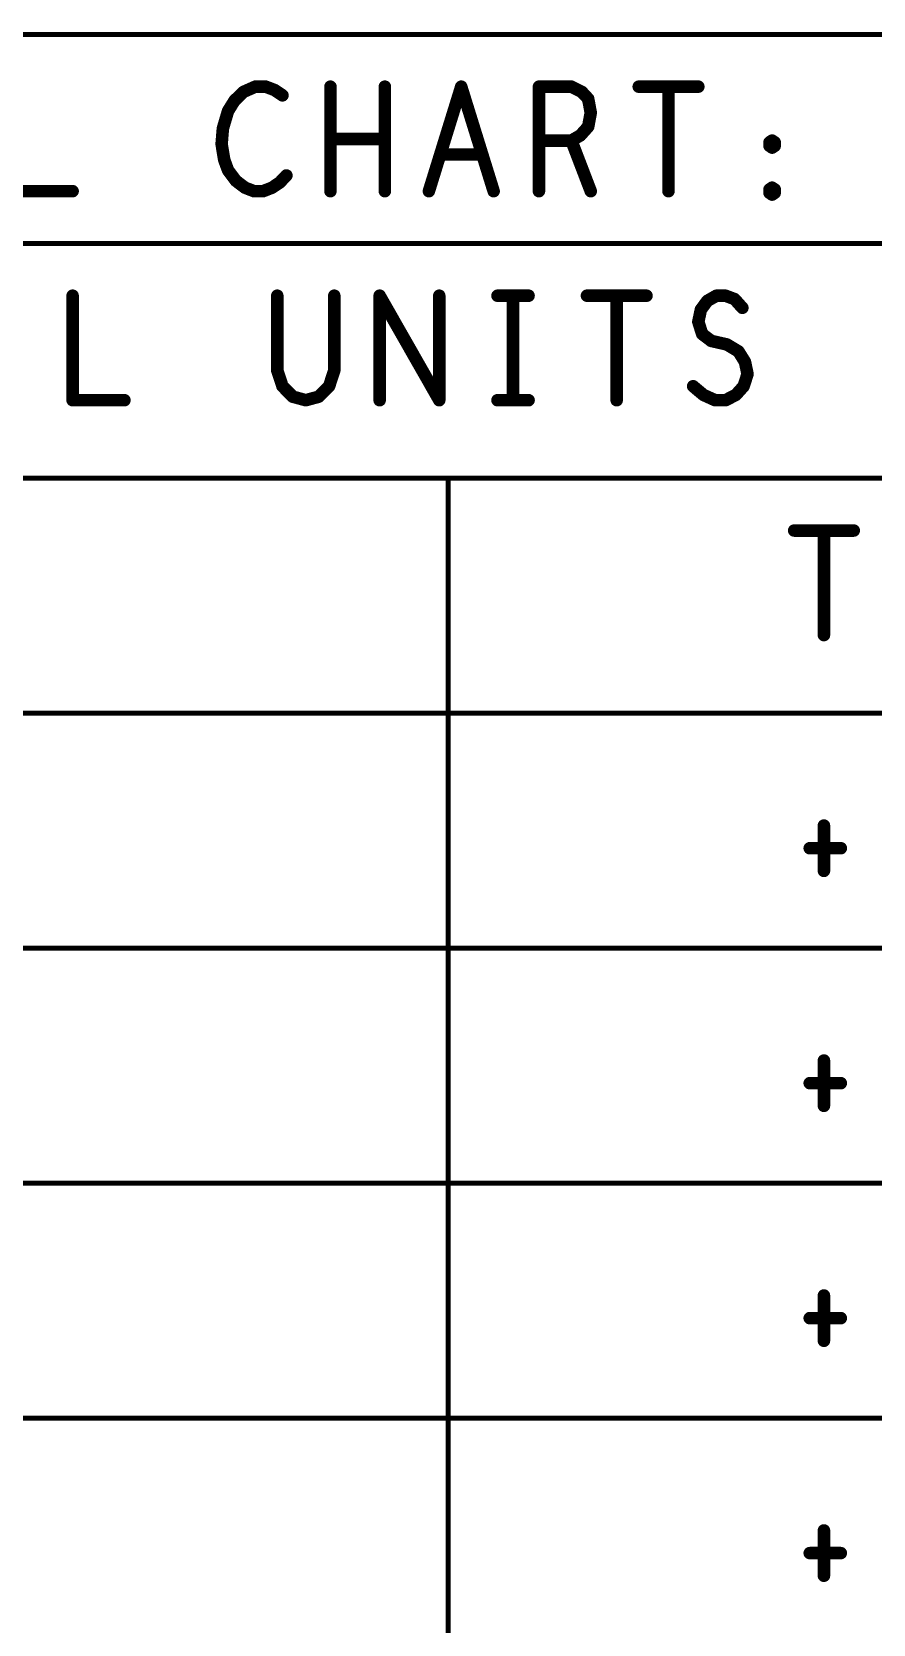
# Model space of a CAD drawing. Extents: x -14.2 to 19.9, y -5.2 to 16.9.
# Drawn here: x 11.024 to 12.031, y 5.005 to 6.909 of the extents above; entities that cross this region are included whole.
import ezdxf

# ---------------------------------------------------------------- set-up
doc = ezdxf.new("R2010")
doc.units = 0
doc.layers.get('0').update_dxf_attribs({"linetype": 'CONTINUOUS'})
doc.layers.add('FAB', color=2, linetype='CONTINUOUS')

# ---------------------------------------------------------------- blocks, each defined once
blk = doc.blocks.new('ROUND_1')
at = {"const_width": 0.003}
blk.add_lwpolyline([(-0.0015, 0, 1), (0.0015, 0, 1)], format="xyb", close=True, dxfattribs=at)
blk = doc.blocks.new('ROUND_105')
at = {"const_width": 0.0075}
blk.add_lwpolyline([(-0.00375, 0, 1), (0.00375, 0, 1)], format="xyb", close=True, dxfattribs=at)

msp = doc.modelspace()

# ---------------------------------------------------------------- linework, layer by layer
at = {"layer": 'FAB'}
for points, const_width in [([(8.7328, 6.9063), (15.4598, 6.9063)], 0.006), ([(11.2779, 6.8376), (11.2671, 6.8272)], 0.015), ([(11.2919, 6.8438), (11.2779, 6.8376)], 0.015), ([(11.3043, 6.8438), (11.2919, 6.8438)], 0.015), ([(11.3151, 6.8397), (11.3043, 6.8438)], 0.015), ([(11.3244, 6.8334), (11.3151, 6.8397)], 0.015), ([(11.3818, 6.7188), (11.3818, 6.8438)], 0.015), ([(11.4469, 6.8438), (11.4469, 6.7188)], 0.015), ([(11.4996, 6.7188), (11.5383, 6.8438)], 0.015), ([(11.5383, 6.8438), (11.5771, 6.7188)], 0.015), ([(11.6313, 6.7188), (11.6313, 6.8438)], 0.015), ([(11.6313, 6.8438), (11.6701, 6.8438)], 0.015), ([(11.6701, 6.8438), (11.6825, 6.8376)], 0.015), ([(11.6825, 6.8376), (11.6902, 6.8293)], 0.015), ([(11.6902, 6.8293), (11.6933, 6.8126)], 0.015), ([(11.7507, 6.8438), (11.822, 6.8438)], 0.015), ([(11.7863, 6.8438), (11.7863, 6.7188)], 0.015), ([(11.2593, 6.8147), (11.2531, 6.7938)], 0.015), ([(11.2671, 6.8272), (11.2593, 6.8147)], 0.015), ([(11.6933, 6.8126), (11.6902, 6.7959)], 0.015), ([(11.2531, 6.7938), (11.2516, 6.7751)], 0.015), ([(11.6902, 6.7959), (11.6809, 6.7855)], 0.015), ([(11.2516, 6.7751), (11.2547, 6.7563)], 0.015), ([(11.4469, 6.7813), (11.3818, 6.7813)], 0.015), ([(11.6701, 6.7793), (11.6313, 6.7793)], 0.015), ([(11.6809, 6.7855), (11.6701, 6.7793)], 0.015), ([(11.6701, 6.7793), (11.6933, 6.7188)], 0.015), ([(11.9072, 6.7772), (11.9103, 6.7793)], 0.015), ([(11.9072, 6.773), (11.9072, 6.7772)], 0.015), ([(11.9103, 6.7709), (11.9072, 6.773)], 0.015), ([(11.9103, 6.7793), (11.9134, 6.7772)], 0.015), ([(11.9134, 6.773), (11.9103, 6.7709)], 0.015), ([(11.9134, 6.7772), (11.9134, 6.773)], 0.015), ([(11.2547, 6.7563), (11.2593, 6.7438)], 0.015), ([(11.5631, 6.7626), (11.5135, 6.7626)], 0.015), ([(11.2593, 6.7438), (11.2686, 6.7313)], 0.015), ([(11.3213, 6.7293), (11.3291, 6.7376)], 0.015), ([(11.0113, 6.7188), (11.0733, 6.7188)], 0.015), ([(11.2686, 6.7313), (11.2795, 6.723)], 0.015), ([(11.2795, 6.723), (11.2903, 6.7188)], 0.015), ([(11.2903, 6.7188), (11.3012, 6.7188)], 0.015), ([(11.3012, 6.7188), (11.312, 6.723)], 0.015), ([(11.312, 6.723), (11.3213, 6.7293)], 0.015), ([(11.9072, 6.7209), (11.9103, 6.723)], 0.015), ([(11.9072, 6.7168), (11.9072, 6.7209)], 0.015), ([(11.9103, 6.7147), (11.9072, 6.7168)], 0.015), ([(11.9103, 6.723), (11.9134, 6.7209)], 0.015), ([(11.9134, 6.7168), (11.9103, 6.7147)], 0.015), ([(11.9134, 6.7209), (11.9134, 6.7168)], 0.015), ([(8.7328, 6.6563), (15.4598, 6.6563)], 0.006), ([(11.0733, 6.5938), (11.0733, 6.4688)], 0.015), ([(11.3182, 6.5938), (11.3182, 6.5043)], 0.015), ([(11.3864, 6.5043), (11.3864, 6.5938)], 0.015), ([(11.4407, 6.4688), (11.4407, 6.5938)], 0.015), ([(11.4407, 6.5938), (11.512, 6.4688)], 0.015), ([(11.512, 6.4688), (11.512, 6.5938)], 0.015), ([(11.5817, 6.5938), (11.6189, 6.5938)], 0.015), ([(11.6003, 6.5938), (11.6003, 6.4688)], 0.015), ([(11.6887, 6.5938), (11.76, 6.5938)], 0.015), ([(11.7243, 6.5938), (11.7243, 6.4688)], 0.015), ([(11.8251, 6.5772), (11.8328, 6.5876)], 0.015), ([(11.8328, 6.5876), (11.8437, 6.5938)], 0.015), ([(11.8437, 6.5938), (11.8545, 6.5938)], 0.015), ([(11.8545, 6.5938), (11.8654, 6.5897)], 0.015), ([(11.8654, 6.5897), (11.8747, 6.5793)], 0.015), ([(11.822, 6.5626), (11.8251, 6.5772)], 0.015), ([(11.8266, 6.548), (11.822, 6.5626)], 0.015), ([(11.8375, 6.5397), (11.8266, 6.548)], 0.015), ([(11.8561, 6.5355), (11.8375, 6.5397)], 0.015), ([(11.87, 6.5272), (11.8561, 6.5355)], 0.015), ([(11.8778, 6.5147), (11.87, 6.5272)], 0.015), ([(11.8809, 6.5001), (11.8778, 6.5147)], 0.015), ([(11.3182, 6.5043), (11.3244, 6.4855)], 0.015), ([(11.3802, 6.4855), (11.3864, 6.5043)], 0.015), ([(11.8762, 6.4855), (11.8809, 6.5001)], 0.015), ([(11.0733, 6.4688), (11.1353, 6.4688)], 0.015), ([(11.3244, 6.4855), (11.3368, 6.473)], 0.015), ([(11.3368, 6.473), (11.3523, 6.4688)], 0.015), ([(11.3523, 6.4688), (11.3678, 6.473)], 0.015), ([(11.3678, 6.473), (11.3802, 6.4855)], 0.015), ([(11.5817, 6.4688), (11.6189, 6.4688)], 0.015), ([(11.8158, 6.4855), (11.8282, 6.4751)], 0.015), ([(11.8282, 6.4751), (11.8421, 6.4688)], 0.015), ([(11.8421, 6.4688), (11.8545, 6.4688)], 0.015), ([(11.8545, 6.4688), (11.8669, 6.4751)], 0.015), ([(11.8669, 6.4751), (11.8762, 6.4855)], 0.015), ([(8.7328, 6.3754), (15.4598, 6.3754)], 0.006), ([(11.5228, 6.3754), (11.5228, -0.3686)], 0.006), ([(11.9367, 6.3129), (12.008, 6.3129)], 0.015), ([(11.9723, 6.3129), (11.9723, 6.1879)], 0.015), ([(8.7328, 6.0944), (15.4598, 6.0944)], 0.006), ([(11.9723, 5.9601), (11.9723, 5.9059)], 0.015), ([(11.9553, 5.933), (11.9925, 5.933)], 0.015), ([(8.7328, 5.8133), (15.4598, 5.8133)], 0.006), ([(11.9723, 5.6791), (11.9723, 5.6249)], 0.015), ([(11.9553, 5.652), (11.9925, 5.652)], 0.015), ([(8.7328, 5.5324), (15.4598, 5.5324)], 0.006), ([(11.9723, 5.3981), (11.9723, 5.3439)], 0.015), ([(11.9553, 5.371), (11.9925, 5.371)], 0.015), ([(8.7328, 5.2514), (15.4598, 5.2514)], 0.006), ([(11.9723, 5.1171), (11.9723, 5.0629)], 0.015), ([(11.9553, 5.09), (11.9925, 5.09)], 0.015)]:
    msp.add_lwpolyline(points, dxfattribs=dict(at, const_width=const_width))

# ---------------------------------------------------------------- block references
for name, p in [('ROUND_105', (11.2779, 6.8376)), ('ROUND_105', (11.2779, 6.8376)), ('ROUND_105', (11.2919, 6.8438)), ('ROUND_105', (11.2919, 6.8438)), ('ROUND_105', (11.3043, 6.8438)), ('ROUND_105', (11.3043, 6.8438)), ('ROUND_105', (11.3151, 6.8397)), ('ROUND_105', (11.3151, 6.8397)), ('ROUND_105', (11.3244, 6.8334)), ('ROUND_105', (11.3818, 6.8438)), ('ROUND_105', (11.4469, 6.8438)), ('ROUND_105', (11.5383, 6.8438)), ('ROUND_105', (11.5383, 6.8438)), ('ROUND_105', (11.6313, 6.8438)), ('ROUND_105', (11.6313, 6.8438)), ('ROUND_105', (11.6701, 6.8438)), ('ROUND_105', (11.6701, 6.8438)), ('ROUND_105', (11.6825, 6.8376)), ('ROUND_105', (11.6825, 6.8376)), ('ROUND_105', (11.6902, 6.8293)), ('ROUND_105', (11.6902, 6.8293)), ('ROUND_105', (11.7507, 6.8438)), ('ROUND_105', (11.7863, 6.8438)), ('ROUND_105', (11.822, 6.8438)), ('ROUND_105', (11.2593, 6.8147)), ('ROUND_105', (11.2593, 6.8147)), ('ROUND_105', (11.2671, 6.8272)), ('ROUND_105', (11.2671, 6.8272)), ('ROUND_105', (11.6933, 6.8126)), ('ROUND_105', (11.6933, 6.8126)), ('ROUND_105', (11.2531, 6.7938)), ('ROUND_105', (11.2531, 6.7938)), ('ROUND_105', (11.6902, 6.7959)), ('ROUND_105', (11.6902, 6.7959)), ('ROUND_105', (11.2516, 6.7751)), ('ROUND_105', (11.2516, 6.7751)), ('ROUND_105', (11.3818, 6.7813)), ('ROUND_105', (11.4469, 6.7813)), ('ROUND_105', (11.6313, 6.7793)), ('ROUND_105', (11.6701, 6.7793)), ('ROUND_105', (11.6701, 6.7793)), ('ROUND_105', (11.6701, 6.7793)), ('ROUND_105', (11.6809, 6.7855)), ('ROUND_105', (11.6809, 6.7855)), ('ROUND_105', (11.9072, 6.7772)), ('ROUND_105', (11.9072, 6.7772)), ('ROUND_105', (11.9072, 6.773)), ('ROUND_105', (11.9072, 6.773)), ('ROUND_105', (11.9103, 6.7793)), ('ROUND_105', (11.9103, 6.7793)), ('ROUND_105', (11.9134, 6.7772)), ('ROUND_105', (11.9134, 6.7772)), ('ROUND_105', (11.9134, 6.773)), ('ROUND_105', (11.9134, 6.773)), ('ROUND_105', (11.2547, 6.7563)), ('ROUND_105', (11.2547, 6.7563)), ('ROUND_105', (11.5135, 6.7626)), ('ROUND_105', (11.5631, 6.7626)), ('ROUND_105', (11.9103, 6.7709)), ('ROUND_105', (11.9103, 6.7709)), ('ROUND_105', (11.2593, 6.7438)), ('ROUND_105', (11.2593, 6.7438)), ('ROUND_105', (11.3291, 6.7376)), ('ROUND_105', (11.0733, 6.7188)), ('ROUND_105', (11.2686, 6.7313)), ('ROUND_105', (11.2686, 6.7313)), ('ROUND_105', (11.2795, 6.723)), ('ROUND_105', (11.2795, 6.723)), ('ROUND_105', (11.2903, 6.7188)), ('ROUND_105', (11.2903, 6.7188)), ('ROUND_105', (11.3012, 6.7188)), ('ROUND_105', (11.3012, 6.7188)), ('ROUND_105', (11.312, 6.723)), ('ROUND_105', (11.312, 6.723)), ('ROUND_105', (11.3213, 6.7293)), ('ROUND_105', (11.3213, 6.7293)), ('ROUND_105', (11.3818, 6.7188)), ('ROUND_105', (11.4469, 6.7188)), ('ROUND_105', (11.4996, 6.7188)), ('ROUND_105', (11.5771, 6.7188)), ('ROUND_105', (11.6313, 6.7188)), ('ROUND_105', (11.6933, 6.7188)), ('ROUND_105', (11.7863, 6.7188)), ('ROUND_105', (11.9072, 6.7209)), ('ROUND_105', (11.9072, 6.7209)), ('ROUND_105', (11.9072, 6.7168)), ('ROUND_105', (11.9072, 6.7168)), ('ROUND_105', (11.9103, 6.723)), ('ROUND_105', (11.9103, 6.723)), ('ROUND_105', (11.9134, 6.7209)), ('ROUND_105', (11.9134, 6.7209)), ('ROUND_105', (11.9134, 6.7168)), ('ROUND_105', (11.9134, 6.7168)), ('ROUND_105', (11.9103, 6.7147)), ('ROUND_105', (11.9103, 6.7147)), ('ROUND_105', (11.0733, 6.5938)), ('ROUND_105', (11.3182, 6.5938)), ('ROUND_105', (11.3864, 6.5938)), ('ROUND_105', (11.4407, 6.5938)), ('ROUND_105', (11.4407, 6.5938)), ('ROUND_105', (11.512, 6.5938)), ('ROUND_105', (11.5817, 6.5938)), ('ROUND_105', (11.6003, 6.5938)), ('ROUND_105', (11.6189, 6.5938)), ('ROUND_105', (11.6887, 6.5938)), ('ROUND_105', (11.7243, 6.5938)), ('ROUND_105', (11.76, 6.5938)), ('ROUND_105', (11.8328, 6.5876)), ('ROUND_105', (11.8328, 6.5876)), ('ROUND_105', (11.8437, 6.5938)), ('ROUND_105', (11.8437, 6.5938)), ('ROUND_105', (11.8545, 6.5938)), ('ROUND_105', (11.8545, 6.5938)), ('ROUND_105', (11.8654, 6.5897)), ('ROUND_105', (11.8654, 6.5897)), ('ROUND_105', (11.822, 6.5626)), ('ROUND_105', (11.822, 6.5626)), ('ROUND_105', (11.8251, 6.5772)), ('ROUND_105', (11.8251, 6.5772)), ('ROUND_105', (11.8747, 6.5793)), ('ROUND_105', (11.8266, 6.548)), ('ROUND_105', (11.8266, 6.548)), ('ROUND_105', (11.8375, 6.5397)), ('ROUND_105', (11.8375, 6.5397)), ('ROUND_105', (11.8561, 6.5355)), ('ROUND_105', (11.8561, 6.5355)), ('ROUND_105', (11.87, 6.5272)), ('ROUND_105', (11.87, 6.5272)), ('ROUND_105', (11.8778, 6.5147)), ('ROUND_105', (11.8778, 6.5147)), ('ROUND_105', (11.3182, 6.5043)), ('ROUND_105', (11.3182, 6.5043)), ('ROUND_105', (11.3864, 6.5043)), ('ROUND_105', (11.3864, 6.5043)), ('ROUND_105', (11.8809, 6.5001)), ('ROUND_105', (11.8809, 6.5001)), ('ROUND_105', (11.0733, 6.4688)), ('ROUND_105', (11.0733, 6.4688)), ('ROUND_105', (11.1353, 6.4688)), ('ROUND_105', (11.3244, 6.4855)), ('ROUND_105', (11.3244, 6.4855)), ('ROUND_105', (11.3368, 6.473)), ('ROUND_105', (11.3368, 6.473)), ('ROUND_105', (11.3523, 6.4688)), ('ROUND_105', (11.3523, 6.4688)), ('ROUND_105', (11.3678, 6.473)), ('ROUND_105', (11.3678, 6.473)), ('ROUND_105', (11.3802, 6.4855)), ('ROUND_105', (11.3802, 6.4855)), ('ROUND_105', (11.4407, 6.4688)), ('ROUND_105', (11.512, 6.4688)), ('ROUND_105', (11.512, 6.4688)), ('ROUND_105', (11.5817, 6.4688)), ('ROUND_105', (11.6003, 6.4688)), ('ROUND_105', (11.6189, 6.4688)), ('ROUND_105', (11.7243, 6.4688)), ('ROUND_105', (11.8158, 6.4855)), ('ROUND_105', (11.8282, 6.4751)), ('ROUND_105', (11.8282, 6.4751)), ('ROUND_105', (11.8421, 6.4688)), ('ROUND_105', (11.8421, 6.4688)), ('ROUND_105', (11.8545, 6.4688)), ('ROUND_105', (11.8545, 6.4688)), ('ROUND_105', (11.8669, 6.4751)), ('ROUND_105', (11.8669, 6.4751)), ('ROUND_105', (11.8762, 6.4855)), ('ROUND_105', (11.8762, 6.4855)), ('ROUND_1', (11.5228, 6.3754)), ('ROUND_105', (11.9367, 6.3129)), ('ROUND_105', (11.9723, 6.3129)), ('ROUND_105', (12.008, 6.3129)), ('ROUND_105', (11.9723, 6.1879)), ('ROUND_105', (11.9723, 5.9601)), ('ROUND_105', (11.9553, 5.933)), ('ROUND_105', (11.9925, 5.933)), ('ROUND_105', (11.9723, 5.9059)), ('ROUND_105', (11.9723, 5.6791)), ('ROUND_105', (11.9553, 5.652)), ('ROUND_105', (11.9925, 5.652)), ('ROUND_105', (11.9723, 5.6249)), ('ROUND_105', (11.9723, 5.3981)), ('ROUND_105', (11.9553, 5.371)), ('ROUND_105', (11.9925, 5.371)), ('ROUND_105', (11.9723, 5.3439)), ('ROUND_105', (11.9723, 5.1171)), ('ROUND_105', (11.9553, 5.09)), ('ROUND_105', (11.9925, 5.09)), ('ROUND_105', (11.9723, 5.0629))]:
    msp.add_blockref(name, p, dxfattribs=at)

doc.saveas('drawing.dxf')
